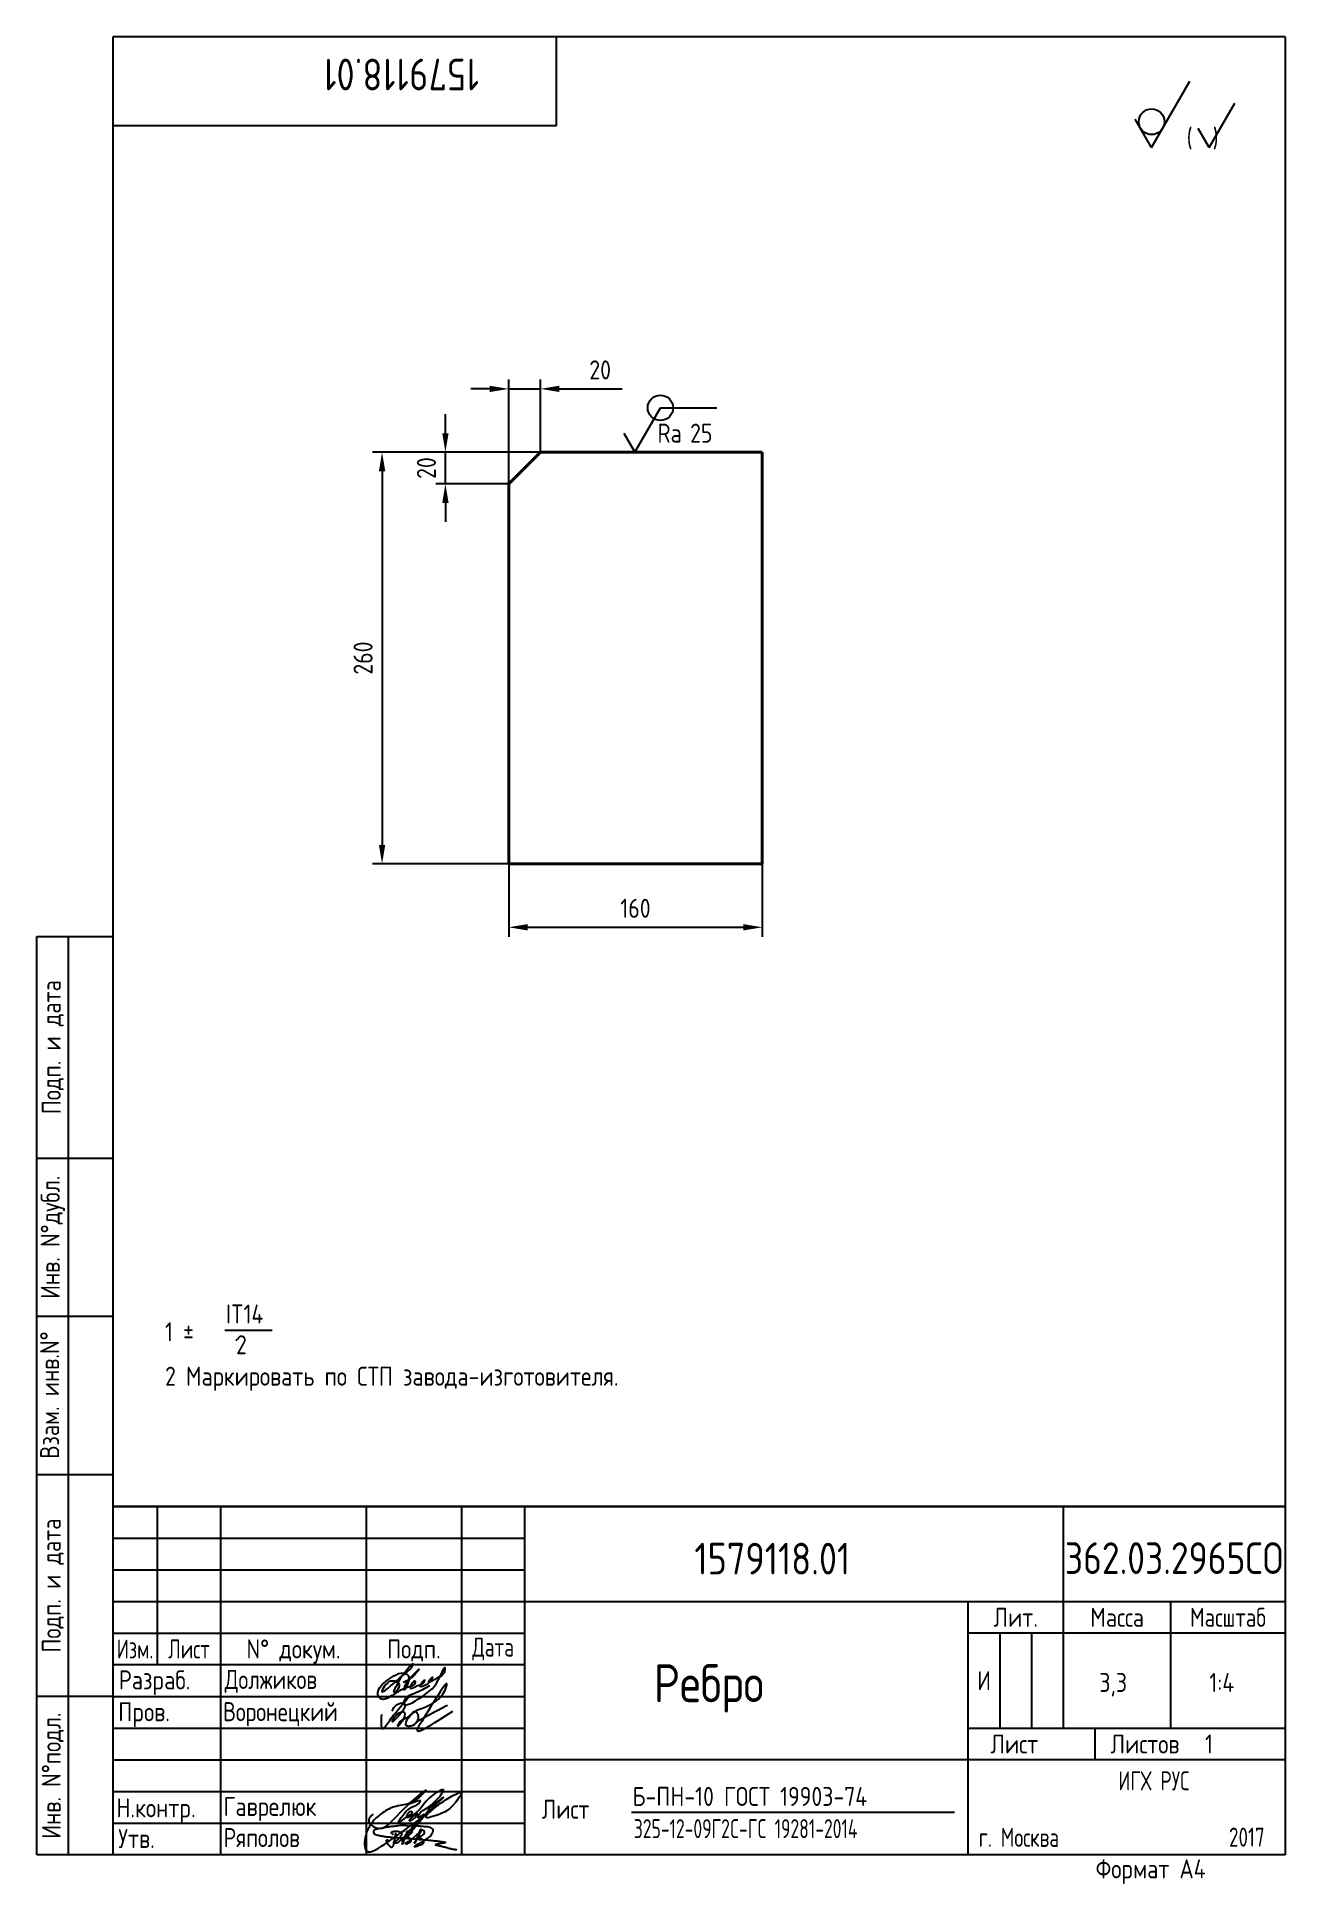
# Paper-space layout 'A4_protect' of a CAD drawing. Header units: millimetres. Extents: x 15 to 212, y 0 to 292.
# The model-space entities are those that its viewports show. They can reach past a viewport. Long polylines and large blocks are cut down to what shows.
import ezdxf
from ezdxf.enums import TextEntityAlignment as Align

# ---------------------------------------------------------------- set-up
doc = ezdxf.new("R2010")
doc.units = ezdxf.units.MM
doc.header["$LTSCALE"] = 5
doc.linetypes.add('PHANTOM', pattern=[2.5, 1.25, -0.25, 0.25, -0.25, 0.25, -0.25])
for name, color, linetype in [('Bord', 1, 'Continuous'), ('Con', 6, 'Continuous'), ('Cont', 6, 'Continuous'), ('DIM', 7, 'Continuous'), ('PHAN', 5, 'PHANTOM'), ('Text', 3, 'Continuous'), ('Textb', 6, 'Continuous'), ('VPORTI', 7, 'Continuous')]:
    doc.layers.add(name, color=color, linetype=linetype)
doc.layers.get('VPORTI').off()
doc.styles.add('Style1', font='romans.shx', dxfattribs={"width": 0.8})
doc.dimstyles.new('LIN_4', dxfattribs={"dimscale": 4, "dimtxt": 3, "dimasz": 3, "dimexe": 1.5, "dimexo": 0, "dimgap": 1.5, "dimtad": 1, "dimtoh": 1, "dimdec": 1, "dimrnd": 1, "dimtxsty": 'Style1', "dimcen": 0, "dimdle": 2, "dimclrd": 256, "dimclrt": 3, "dimaunit": 1, "dimadec": 0, "dimazin": 0, "dimtm": 0.3, "dimtfac": 0.666667, "dimtdec": 1, "dimtmove": 0, "dimatfit": 2, "dimfxl": 1, "dimtvp": 0.833333, "dimtolj": 1, "dimarcsym": 0})

# ---------------------------------------------------------------- blocks, each defined once
blk = doc.blocks.new('sherISO_12')
at = {"layer": 'Cont'}
for q in [(-15, -6.96), (-23.66, -12.96)]:
    blk.add_line((-21.06, -17.46), q, dxfattribs=at)
blk.add_circle((-21.06, -13.39), 2.03, dxfattribs=at)
at = {"layer": 'Text'}
for q in [(-7.92, -10.46), (-13.69, -14.46)]:
    blk.add_line((-11.96, -17.46), q, dxfattribs=at)
at = {"layer": 'Text', "style": 'Style1', "width": 0.8}
blk.add_text('(  )', height=3, dxfattribs=at).set_placement((-15.53, -17.46))
blk = doc.blocks.new('A$C63F45750')
at = {"layer": 'Text'}
for points, knots in [([(3.17, 2.37), (3.12, 2.38), (3.04, 2.41), (2.94, 2.5), (2.85, 2.57), (2.79, 2.69), (2.87, 2.77), (2.99, 2.84), (3.16, 2.89), (3.36, 2.93), (3.6, 2.95), (3.82, 2.92), (4.05, 2.87), (4.25, 2.78), (4.45, 2.63), (4.46, 2.42), (4.38, 2.26), (4.28, 2.1), (4.17, 1.94), (4.03, 1.78), (3.89, 1.62), (3.75, 1.52), (3.63, 1.43), (3.49, 1.36), (3.35, 1.3), (3.24, 1.25), (3.16, 1.21), (3.12, 1.15), (3.19, 1.1), (3.27, 1.09), (3.4, 1.07), (3.55, 1.07), (3.72, 1.12), (3.92, 1.19), (4.1, 1.34), (4.26, 1.51), (4.44, 1.65), (4.59, 1.81), (4.74, 1.93), (4.84, 2.04), (4.93, 2.14), (5.07, 2.29), (5.19, 2.53), (5.28, 2.68), (5.35, 2.96), (5.23, 2.66), (5.2, 2.44), (5.04, 2.09), (4.95, 1.81), (4.86, 1.57), (4.75, 1.31), (4.67, 1.12), (4.46, 0.78), (4.62, 1.17), (4.71, 1.45), (4.88, 1.74), (5.01, 2), (5.08, 2.19), (5.19, 2.4), (5.32, 2.58), (5.4, 2.75), (5.52, 2.89), (5.65, 3.04), (5.85, 3.1), (6.02, 3.03), (6.08, 2.87), (6.03, 2.7), (5.9, 2.51), (5.7, 2.37), (5.55, 2.23), (5.4, 2.17), (5.31, 2.12), (5.12, 2.09), (5.35, 2.07), (5.48, 2), (5.64, 1.93), (5.75, 1.8), (5.85, 1.67), (5.89, 1.54), (5.89, 1.37), (5.8, 1.2), (5.63, 1.06), (5.41, 0.94), (5.23, 0.86), (5.02, 0.92), (5.13, 1.1), (5.28, 1.16), (5.44, 1.27), (5.61, 1.36), (5.74, 1.46), (5.86, 1.53), (5.95, 1.61), (6.05, 1.69), (6.15, 1.77), (6.28, 1.87), (6.46, 2.02), (6.65, 2.19), (6.83, 2.37), (6.98, 2.49), (7.11, 2.61), (7.2, 2.74), (7.32, 2.84), (7.42, 2.97), (7.48, 3.08), (7.48, 3.27), (7.34, 3.08), (7.28, 2.94), (7.18, 2.69), (7.1, 2.46), (7, 2.22), (6.93, 1.98), (6.83, 1.78), (6.73, 1.55), (6.67, 1.34), (6.6, 1.14), (6.56, 1.03), (6.39, 0.99), (6.62, 1.33), (6.75, 1.54), (6.93, 1.87), (7.05, 2.08), (7.18, 2.32), (7.33, 2.6), (7.47, 2.89), (7.6, 3.07), (7.79, 3.18), (7.95, 3.01), (8, 2.81), (7.99, 2.62), (7.94, 2.46), (7.83, 2.33), (7.69, 2.22), (7.53, 2.11), (7.37, 2.03), (7.21, 1.99), (7.11, 1.97), (6.89, 1.98), (7.07, 1.94), (7.15, 1.9), (7.27, 1.88), (7.39, 1.84), (7.52, 1.81), (7.62, 1.72), (7.7, 1.62), (7.78, 1.51), (7.83, 1.39), (7.87, 1.26), (7.88, 1.13), (7.86, 0.99), (7.75, 0.88), (7.6, 0.77), (7.4, 0.73), (7.19, 0.66), (6.97, 0.55), (6.71, 0.48), (6.57, 0.44), (6.42, 0.42), (6.52, 0.58), (6.61, 0.64), (6.81, 0.78), (7.06, 0.89), (7.33, 1.04), (7.55, 1.16), (7.7, 1.24), (7.84, 1.32), (7.99, 1.43), (8.21, 1.58), (8.48, 1.76), (8.74, 1.95), (8.97, 2.12), (9.1, 2.29), (9.23, 2.44), (9.3, 2.6), (9.37, 2.74), (9.42, 2.92), (9.45, 3.13), (9.21, 3.48), (8.67, 3.59), (8.09, 3.63), (7.57, 3.66), (7.06, 3.74), (6.57, 3.75), (6.09, 3.74), (5.67, 3.78), (5.28, 3.78), (4.96, 3.81), (4.65, 3.83), (4.31, 3.82), (3.97, 3.79), (3.61, 3.74), (3.22, 3.67), (2.86, 3.66), (2.53, 3.61), (2.18, 3.52), (1.78, 3.54), (1.38, 3.37), (0.96, 3.35), (0.58, 3.24), (0.25, 3.19), (0.03, 3.06), (-0.03, 2.83), (0.02, 2.6), (0.26, 2.38), (0.59, 2.33), (1, 2.2), (1.48, 2.15), (1.93, 2.05), (2.35, 2.02), (2.72, 2.01), (3.11, 1.94), (3.68, 1.94), (4.25, 1.83), (4.91, 1.87), (5.53, 1.76), (6.13, 1.72), (6.73, 1.71), (7.32, 1.62), (7.99, 1.55), (8.64, 1.54), (9.16, 1.46), (9.61, 1.42), (10.03, 1.4), (10.41, 1.32), (10.73, 1.29), (11.01, 1.24), (11.18, 1.23), (11.42, 1.14), (11.18, 1.06), (11.01, 1.03), (10.71, 0.98), (10.37, 0.92), (10.1, 0.91), (9.65, 0.75), (10.22, 0.67), (10.54, 0.59), (11.08, 0.47), (11.61, 0.35), (12.17, 0.15), (12.64, 0.08), (12.98, 0.03), (13.11, 0.01), (13.18, 0)], [0, 0, 0, 0, 0.153866, 0.270441, 0.388867, 0.510533, 0.592156, 0.71333, 0.90842, 1.11344, 1.349254, 1.61246, 1.782219, 2.047249, 2.291879, 2.451528, 2.651081, 2.806158, 3.017979, 3.227348, 3.462381, 3.633009, 3.75766, 3.920516, 4.080796, 4.214529, 4.291786, 4.349969, 4.397594, 4.50822, 4.594826, 4.799244, 4.954392, 5.128468, 5.437537, 5.632649, 5.842485, 6.094987, 6.293219, 6.410959, 6.551192, 6.687808, 7.022147, 7.294342, 7.425356, 7.52079, 7.946481, 8.313051, 8.59833, 8.833695, 9.090496, 9.427695, 9.601191, 9.883219, 10.093306, 10.673943, 10.798776, 10.974628, 11.287247, 11.486184, 11.648652, 11.848902, 12.027194, 12.25348, 12.40059, 12.537783, 12.716293, 12.91523, 13.208551, 13.438489, 13.549668, 13.67779, 13.77127, 13.930001, 14.029091, 14.272112, 14.434836, 14.547084, 14.739051, 14.830983, 15.061241, 15.268922, 15.500489, 15.788979, 15.879568, 16.024283, 16.221854, 16.418714, 16.593102, 16.783247, 16.91018, 17.018213, 17.135263, 17.278205, 17.430482, 17.620087, 17.979626, 18.191789, 18.388716, 18.565718, 18.714854, 18.857929, 19.039974, 19.171375, 19.283034, 19.400085, 19.618058, 19.882245, 20.150781, 20.377854, 20.649532, 20.89723, 21.042543, 21.40016, 21.557817, 21.667145, 21.752781, 21.926256, 22.412297, 22.813145, 22.961412, 23.171289, 23.607257, 23.940428, 24.110007, 24.291214, 24.48084, 24.697609, 24.904078, 25.034245, 25.218018, 25.407651, 25.573473, 25.787447, 25.930292, 26.051316, 26.18846, 26.285312, 26.406799, 26.52425, 26.630463, 26.793722, 26.898606, 27.029313, 27.171012, 27.314101, 27.419918, 27.580557, 27.709367, 27.829268, 28.024364, 28.266961, 28.41242, 28.705761, 28.989137, 29.187748, 29.233768, 29.332802, 29.529535, 29.667094, 30.039923, 30.332117, 30.61061, 30.769982, 30.856778, 31.109923, 31.313488, 31.656425, 32.066331, 32.296628, 32.49714, 32.710276, 32.891468, 33.014834, 33.177747, 33.444503, 33.618009, 34.409008, 34.914636, 35.419802, 35.95397, 36.458179, 36.88069, 37.388403, 37.738353, 38.034261, 38.353468, 38.693154, 39.037638, 39.391136, 39.787481, 40.203773, 40.488977, 40.784975, 41.26625, 41.668005, 42.070065, 42.499388, 42.869834, 43.079573, 43.213439, 43.554591, 43.717296, 44.153724, 44.506336, 45.019111, 45.587859, 45.90191, 46.270392, 46.703958, 47.093115, 47.952647, 48.44014, 49.079253, 49.808223, 50.268654, 50.851051, 51.604831, 52.298429, 52.776925, 53.1907, 53.661988, 54.042386, 54.348524, 54.616841, 54.853814, 54.983777, 55.126096, 55.333328, 55.613101, 56.008732, 56.315809, 56.59982, 56.87931, 57.399251, 57.889617, 58.432507, 59.066698, 59.660314, 59.862668, 60.07277, 60.07277, 60.07277, 60.07277]), ([(2.31, 1.53), (2.26, 1.52), (2.17, 1.51), (2.06, 1.48), (1.93, 1.38), (2.07, 1.25), (2.14, 1.11), (2.26, 0.93), (2.39, 0.72), (2.57, 0.54), (2.71, 0.44), (2.86, 0.4), (3.02, 0.43), (3.14, 0.54), (3.21, 0.79), (3.25, 1.07), (3.31, 1.4), (3.35, 1.67), (3.38, 1.92), (3.47, 2.19), (3.5, 2.43), (3.54, 2.59), (3.56, 2.64)], [0, 0, 0, 0, 0.15847, 0.269731, 0.363591, 0.555514, 0.688037, 0.848606, 1.204359, 1.433632, 1.58673, 1.729549, 1.880686, 2.057874, 2.19169, 2.63505, 2.928153, 3.184121, 3.441863, 3.696117, 4.025873, 4.178055, 4.178055, 4.178055, 4.178055])]:
    blk.add_open_spline(points, degree=3, knots=knots, dxfattribs=at)
blk = doc.blocks.new('*D15')
at = {"layer": 'Defpoints', "color": 0, "transparency": 16777216}
for p in [(6953.2, 110.8), (7113.2, 110.8), (7113.2, 70.8)]:
    blk.add_point(p, dxfattribs=at)
at = {"layer": 'DIM', "color": 0, "lineweight": -2, "transparency": 16777216}
for p, q in [((6953.2, 110.8), (6953.2, 64.8)), ((7113.2, 110.8), (7113.2, 64.8))]:
    blk.add_line(p, q, dxfattribs=at)
at = {"layer": 'DIM', "lineweight": -2, "transparency": 16777216}
blk.add_line((6965.2, 70.8), (7101.2, 70.8), dxfattribs=at)
at = {"layer": 'DIM', "transparency": 16777216}
for points in [[(6965.2, 72.8), (6965.2, 68.8), (6953.2, 70.8)], [(7101.2, 72.8), (7101.2, 68.8), (7113.2, 70.8)]]:
    blk.add_solid(points, dxfattribs=at)
at = {"layer": 'DIM', "color": 3, "transparency": 16777216, "insert": (7033.2, 82.8), "char_height": 12, "attachment_point": 5, "style": 'Style1'}
blk.add_mtext('\\A1;160', dxfattribs=at)
blk = doc.blocks.new('*D16')
at = {"layer": 'Defpoints', "color": 0, "transparency": 16777216}
for p in [(6913.2, 370.8), (6973.2, 370.8), (6953.2, 350.8)]:
    blk.add_point(p, dxfattribs=at)
at = {"layer": 'DIM', "lineweight": -2, "transparency": 16777216}
for p, q in [((6913.2, 382.8), (6913.2, 394.8)), ((6913.2, 350.8), (6913.2, 370.8)), ((6913.2, 338.8), (6913.2, 326.8))]:
    blk.add_line(p, q, dxfattribs=at)
at = {"layer": 'DIM', "color": 0, "lineweight": -2, "transparency": 16777216}
for p, q in [((6973.2, 370.8), (6907.2, 370.8)), ((6953.2, 350.8), (6907.2, 350.8))]:
    blk.add_line(p, q, dxfattribs=at)
at = {"layer": 'DIM', "transparency": 16777216}
for points in [[(6911.2, 382.8), (6915.2, 382.8), (6913.2, 370.8)], [(6911.2, 338.8), (6915.2, 338.8), (6913.2, 350.8)]]:
    blk.add_solid(points, dxfattribs=at)
at = {"layer": 'DIM', "color": 3, "transparency": 16777216, "insert": (6901.2, 360.8), "char_height": 12, "attachment_point": 5, "rotation": 90, "style": 'Style1'}
blk.add_mtext('\\A1;20', dxfattribs=at)
blk = doc.blocks.new('*D17')
at = {"layer": 'Defpoints', "color": 0, "transparency": 16777216}
for p in [(6973.2, 410.8), (6973.2, 370.8), (6953.2, 350.8)]:
    blk.add_point(p, dxfattribs=at)
at = {"layer": 'DIM', "lineweight": -2, "transparency": 16777216}
for p, q in [((6941.2, 410.8), (6929.2, 410.8)), ((6953.2, 410.8), (6973.2, 410.8)), ((6985.2, 410.8), (7024.7, 410.8))]:
    blk.add_line(p, q, dxfattribs=at)
at = {"layer": 'DIM', "color": 0, "lineweight": -2, "transparency": 16777216}
for p, q in [((6953.2, 350.8), (6953.2, 416.8)), ((6973.2, 370.8), (6973.2, 416.8))]:
    blk.add_line(p, q, dxfattribs=at)
at = {"layer": 'DIM', "transparency": 16777216}
for points in [[(6941.2, 412.8), (6941.2, 408.8), (6953.2, 410.8)], [(6985.2, 412.8), (6985.2, 408.8), (6973.2, 410.8)]]:
    blk.add_solid(points, dxfattribs=at)
at = {"layer": 'DIM', "color": 3, "transparency": 16777216, "insert": (7010.9, 422.8), "char_height": 12, "attachment_point": 5, "style": 'Style1'}
blk.add_mtext('\\A1;20', dxfattribs=at)
blk = doc.blocks.new('*D18')
at = {"layer": 'Defpoints', "color": 0, "transparency": 16777216}
for p in [(6973.2, 370.8), (6873.2, 110.8), (6953.2, 110.8)]:
    blk.add_point(p, dxfattribs=at)
at = {"layer": 'DIM', "color": 0, "lineweight": -2, "transparency": 16777216}
for p, q in [((6973.2, 370.8), (6867.2, 370.8)), ((6953.2, 110.8), (6867.2, 110.8))]:
    blk.add_line(p, q, dxfattribs=at)
at = {"layer": 'DIM', "lineweight": -2, "transparency": 16777216}
blk.add_line((6873.2, 358.8), (6873.2, 122.8), dxfattribs=at)
at = {"layer": 'DIM', "transparency": 16777216}
for points in [[(6871.2, 358.8), (6875.2, 358.8), (6873.2, 370.8)], [(6871.2, 122.8), (6875.2, 122.8), (6873.2, 110.8)]]:
    blk.add_solid(points, dxfattribs=at)
at = {"layer": 'DIM', "color": 3, "transparency": 16777216, "insert": (6861.2, 240.8), "char_height": 12, "attachment_point": 5, "rotation": 90, "style": 'Style1'}
blk.add_mtext('\\A1;260', dxfattribs=at)
blk = doc.blocks.new('A$C6CF913E7')
at = {"layer": 'Text'}
blk.add_circle((0, 0), 2, dxfattribs=at)
blk = doc.blocks.new('sherISO_07')
at = {"layer": 'Text'}
blk.add_line((4.04, 7), (12.93, 7), dxfattribs=at)
blk.add_lwpolyline([(-1.73, 3), (0, 0), (4.04, 7)], dxfattribs=at)
blk.add_blockref('A$C6CF913E7', (4.04, 7))
at = {"layer": 'Text', "style": 'Style1', "width": 0.8}
blk.add_text('Ra', height=3, dxfattribs=at).set_placement((3.58, 1.5))
blk.add_attdef('25', (8.73, 1.5), '', height=3, dxfattribs=at)

msp = doc.modelspace()

# ---------------------------------------------------------------- linework, layer by layer
at = {"layer": 'Con', "lineweight": 40}
for p, q in [((6953.15, 350.83), (6973.15, 370.83)), ((6973.15, 370.83), (7113.15, 370.83)), ((7113.15, 370.83), (7113.15, 110.83)), ((6953.15, 350.83), (6953.15, 110.83)), ((6953.15, 110.83), (7113.15, 110.83))]:
    msp.add_line(p, q, dxfattribs=at)

# ---------------------------------------------------------------- block references
at = {"layer": 'DIM', "xscale": 4, "yscale": 4, "zscale": 4}
msp.add_blockref('sherISO_07', (7032.76, 370.83), dxfattribs=at).add_auto_attribs({'25': '25'})

# ---------------------------------------------------------------- dimensions: what is measured, and where the dimension line sits
at = {"layer": 'DIM'}
for base, p1, p2, picture, middle in [((6973.15, 410.83), (6953.15, 350.83), (6973.15, 370.83), '*D17', (7010.92, 422.83)), ((7113.15, 70.83), (6953.15, 110.83), (7113.15, 110.83), '*D15', (7033.15, 82.83))]:
    dim = msp.add_linear_dim(base=base, p1=p1, p2=p2, dimstyle='LIN_4', dxfattribs=at)
    dim.commit()
    dim.dimension.update_dxf_attribs({"geometry": picture, "text_midpoint": middle})
dim = msp.add_linear_dim(base=(6913.15, 370.83), p1=(6953.15, 350.83), p2=(6973.15, 370.83), angle=90, dimstyle='LIN_4', dxfattribs=at)
dim.commit()
dim.dimension.update_dxf_attribs({"geometry": '*D16', "text_midpoint": (6913.15, 360.83), "dimtype": 160})
dim = msp.add_linear_dim(base=(6873.15, 110.83), p1=(6973.15, 370.83), p2=(6953.15, 110.83), angle=90, dimstyle='LIN_4', dxfattribs=at)
dim.commit()
dim.dimension.update_dxf_attribs({"geometry": '*D18', "text_midpoint": (6861.15, 240.83)})

psp = doc.layouts.new('A4_protect')

# ---------------------------------------------------------------- linework, layer by layer
at = {"layer": 'Bord'}
for p, q in [((27.26, 54.71), (92.26, 54.71)), ((27.26, 49.71), (92.26, 49.71)), ((27.26, 44.71), (92.26, 44.71)), ((167.26, 39.71), (167.26, 24.71)), ((172.26, 39.71), (172.26, 24.71)), ((27.26, 29.71), (92.26, 29.71)), ((27.26, 24.71), (92.26, 24.71)), ((27.26, 19.71), (92.26, 19.71)), ((27.26, 14.71), (92.26, 14.71)), ((27.26, 9.71), (92.26, 9.71))]:
    psp.add_line(p, q, dxfattribs=at)
at = {"layer": 'Cont'}
for p, q in [((212.26, 291.71), (27.26, 291.71)), ((27.26, 291.71), (27.26, 4.71)), ((97.26, 277.71), (97.26, 291.71)), ((212.26, 291.71), (212.26, 4.71)), ((212.26, 291.71), (212.26, 4.71)), ((27.26, 277.71), (97.26, 277.71)), ((15.26, 4.71), (15.26, 149.71)), ((15.26, 149.71), (27.26, 149.71)), ((20.26, 4.71), (20.26, 149.71)), ((15.26, 114.71), (27.26, 114.71)), ((27.26, 89.71), (15.26, 89.71)), ((27.26, 64.71), (15.26, 64.71)), ((27.26, 59.71), (212.26, 59.71)), ((212.26, 59.71), (27.26, 59.71)), ((34.26, 59.71), (34.26, 34.71)), ((44.26, 59.71), (44.26, 4.71)), ((67.26, 4.71), (67.26, 59.71)), ((82.26, 59.71), (82.26, 4.71)), ((92.26, 4.71), (92.26, 59.71)), ((177.26, 59.71), (177.26, 24.71)), ((92.26, 44.71), (212.26, 44.71)), ((162.26, 4.71), (162.26, 44.71)), ((194.26, 24.71), (194.26, 44.71)), ((27.26, 39.71), (92.26, 39.71)), ((212.26, 39.71), (162.26, 39.71)), ((92.26, 34.71), (27.26, 34.71)), ((27.26, 29.71), (15.26, 29.71)), ((162.26, 24.71), (212.26, 24.71)), ((182.26, 24.71), (182.26, 19.71)), ((212.26, 19.71), (92.26, 19.71)), ((27.26, 4.71), (15.26, 4.71)), ((212.26, 4.71), (27.26, 4.71))]:
    psp.add_line(p, q, dxfattribs=at)
at = {"layer": 'Text'}
for p, q in [((44.93, 87.56), (52.38, 87.56)), ((109.1, 11.45), (160.1, 11.45))]:
    psp.add_line(p, q, dxfattribs=at)
for points, knots in [([(71.61, 30.6), (72.03, 31.51), (72.56, 32.7), (74.83, 35.26), (74.38, 34.1), (72.88, 33.07), (68.67, 28.96), (70.32, 31.7), (71.3, 32.39), (72.86, 31.69), (72.23, 30.89), (71.71, 30.2), (71.54, 30.46), (71.58, 30.55), (71.61, 30.6)], [0, 0, 0, 0, 4.062617, 5.226919, 5.800291, 6.663227, 11.774431, 12.938639, 14.11351, 15.354081, 16.396133, 16.918576, 17.03251, 17.182794, 17.182794, 17.182794, 17.182794]), ([(77.26, 31.38), (76.49, 30.96), (75.18, 30.24), (73.31, 29.65), (72.98, 27.72), (77.91, 30.82), (78.24, 31.43), (79.65, 34.46), (79.62, 33.02), (78.74, 32.9), (76.55, 31.42), (77.87, 33.18), (77.33, 31.66), (74.81, 30.55), (76.7, 32.72), (76.15, 31.52), (75.43, 31.55), (73.56, 30.31), (74.9, 32.57), (75.02, 31.48), (73.11, 31.04), (71.84, 30.2), (69.69, 28.85), (68.64, 30.59), (70.15, 32), (71.56, 32.97), (72.84, 33.6), (73.8, 33.19), (74.21, 32.2), (72.91, 29.89), (73.61, 32.17), (74.21, 32.62), (75.86, 34.44), (74.87, 32.99), (74.14, 32.44), (73.33, 32.05), (73.09, 31.93)], [0, 0, 0, 0, 2.703743, 4.672825, 5.02799, 7.955933, 13.437489, 13.883188, 14.189441, 16.413959, 17.478513, 18.47964, 18.959294, 20.910841, 22.003091, 22.470554, 23.533771, 24.710748, 26.01626, 26.201331, 27.488187, 30.382065, 32.258784, 33.069724, 35.439902, 37.010787, 38.612861, 39.32109, 39.818865, 41.83144, 42.782113, 44.494961, 45.867914, 46.467245, 48.290622, 49.101188, 49.101188, 49.101188, 49.101188]), ([(71.34, 27.41), (71.5, 27.78), (71.81, 28.53), (74.32, 29.09), (72.51, 26.64), (70.99, 25.31), (72.04, 27.3), (74.19, 27.38), (71.72, 24.08), (72.78, 26.29), (73.94, 26.18), (74.92, 27.69), (75.76, 26.31), (74.92, 24.97), (72.89, 24.97), (74.47, 27.37), (76.87, 28.04), (79.24, 29.33), (80.74, 33.76), (76.95, 27.23), (74.29, 23.08), (77.76, 25.35), (80.9, 27.41)], [0, 0, 0, 0, 1.213353, 2.399709, 5.497648, 5.861317, 7.611627, 8.43806, 10.837371, 11.583123, 13.461301, 14.534506, 15.162086, 17.217848, 17.944717, 20.123775, 21.948027, 26.460707, 27.144718, 34.52243, 35.159468, 41.304292, 41.304292, 41.304292, 41.304292]), ([(69.65, 26.85), (69.61, 26.4), (69.54, 25.73), (69.7, 24.19), (71.03, 26.09), (72.16, 27.52), (73.54, 29.13), (74.35, 30.07)], [0, 0, 0, 0, 1.523947, 2.237958, 3.351836, 5.856423, 9.374056, 9.374056, 9.374056, 9.374056]), ([(80.08, 28.3), (79.31, 27.91), (77.59, 27.04), (75.92, 26.08), (75, 25.55)], [0, 0, 0, 0, 2.587978, 5.77327, 5.77327, 5.77327, 5.77327]), ([(68.34, 11.13), (68, 10.82), (67.12, 10.01), (69.51, 8.15), (72.64, 11.41), (74.13, 13.03), (77.02, 15.24), (75.12, 13.16), (73.71, 12.64), (71.02, 12.26), (68.71, 10.6), (66.98, 8.55), (66.83, 4.03), (72.99, 8.41), (76.74, 11.01), (80.02, 13.72), (82.7, 14.84), (80.37, 11.51), (79.08, 11.2), (75.77, 10.13), (78.04, 12.57), (80.11, 14.28), (77.42, 12.48), (76.31, 10.38), (71.53, 5.25), (74.13, 8.73), (77.25, 11.96), (75.11, 10.15), (75.67, 11.48), (76.83, 12.01), (78.01, 12.87), (80.27, 15.71), (76.65, 13.6), (76.35, 12.3), (73.31, 9.7), (74.93, 10.39), (75.53, 11.62), (74.47, 10.83), (73.17, 10.31), (74.23, 11.95), (74.58, 11.24), (73.51, 10.78), (71.71, 9.02), (73.2, 11.26), (74.11, 12.22), (75.27, 12.54), (76.22, 13.57), (74.97, 13.09), (73.93, 12.69)], [0, 0, 0, 0, 1.17994, 3.087717, 5.863103, 12.338328, 12.854096, 14.088578, 16.834551, 19.302558, 21.570562, 25.210018, 27.650956, 31.348291, 40.129863, 44.562748, 45.223917, 46.979401, 51.214655, 52.099288, 55.323111, 56.227801, 58.471865, 60.028126, 65.752911, 68.466223, 71.038525, 71.934922, 72.780229, 73.495807, 76.028152, 77.999346, 80.11892, 83.1954, 85.334448, 86.270878, 87.060466, 88.110212, 88.803314, 89.989889, 90.197567, 90.706974, 92.884587, 94.19917, 96.055742, 97.375783, 97.753899, 99.636325, 99.636325, 99.636325, 99.636325])]:
    psp.add_open_spline(points, degree=3, knots=knots, dxfattribs=at)

# ---------------------------------------------------------------- block references
at = {"layer": 'Cont'}
psp.add_blockref('A$C63F45750', (68.38, 5.52), dxfattribs=at)
at = {"layer": 'PHAN'}
psp.add_blockref('sherISO_12', (212.26, 291.71), dxfattribs=at)

# ---------------------------------------------------------------- texts
at = {"layer": 'Text', "style": 'Style1', "width": 0.8}
for s, p in [('Подп. и дата', (17.76, 132.21)), ('Инв. N%%dдубл.', (17.76, 102.21)), ('Взам. инв.N%%d ', (17.26, 78.09)), ('Подп. и дата', (17.76, 47.21)), ('Инв. N%%dподл.', (17.76, 17.21))]:
    psp.add_text(s, height=3, rotation=90, dxfattribs=at).set_placement(p, align=Align.MIDDLE)
at = {"layer": 'Text', "style": 'Style1'}
for s, width, p in [('IT14', 0.8, (45.09, 88.6)), ('1 %%P    .', 0.8, (35.48, 85.79)), (' 2', 0.8, (45.09, 83.74)), ('2 Маркировать по СТП завода-изготовителя.', 0.8, (35.48, 78.77)), ('Разpаб.', 0.8, (28.18, 30.82)), ('Должиков', 0.77, (44.9, 30.89)), ('3,3', 0.8, (182.95, 30.42)), ('1:4', 0.8, (200.3, 30.42)), ('Пpов.', 0.8, (28.1, 25.79)), ('Воронецкий', 0.77, (44.65, 25.81)), ('Б-ПН-10 ГОСТ 19903-74', 0.8, (109.27, 12.43)), ('Н.контp.', 0.8, (27.8, 10.63)), ('Гаврелюк', 0.8, (44.73, 10.85)), ('Лист', 0.8, (94.94, 10.41)), ('Утв.', 0.8, (28.1, 5.78)), ('Ряполов', 0.77, (44.73, 5.93)), ('325-12-09Г2C-ГC 19281-2014 ', 0.646, (109.47, 7.34)), ('г. Москва', 0.7, (163.92, 5.97)), ('Фоpмат А4', 0.8, (182.37, 1))]:
    psp.add_text(s, height=3, dxfattribs=dict(at, width=width)).set_placement(p)
for s, width, p in [('Лит.', 0.8, (169.76, 42.21)), ('Масса', 0.8, (185.76, 42.21)), ('Масштаб', 0.75, (203.26, 42.21)), ('Изм.', 0.7, (30.76, 37.21)), ('Лист', 0.7, (39.26, 37.21)), ('N%%d докум.', 0.8, (55.76, 37.21)), ('Подп.', 0.8, (74.76, 37.21)), ('Лист', 0.8, (169.53, 22.21)), ('Листов', 0.8, (190.16, 22.21))]:
    psp.add_text(s, height=3, dxfattribs=dict(at, width=width)).set_placement(p, align=Align.MIDDLE_CENTER)
at = {"layer": 'Text', "style": 'Style1', "width": 0.7}
for s, p in [('Дата', (87.26, 37.21)), ('ИГХ РУС', (191.56, 16.4))]:
    psp.add_text(s, height=3, dxfattribs=at).set_placement(p, align=Align.MIDDLE)
at = {"layer": 'Text', "style": 'Style1', "width": 0.8}
psp.add_attdef('И', text='И', height=3, dxfattribs=at).set_placement((164.75, 32.21), align=Align.MIDDLE)
psp.add_attdef('1', text='', height=3, dxfattribs=at).set_placement((200.26, 22.21), align=Align.MIDDLE_CENTER)
at = {"layer": 'Text', "style": 'Style1', "width": 0.7}
psp.add_attdef('2017', (203.42, 6), '', height=3, dxfattribs=at)
at = {"layer": 'Textb', "style": 'Style1', "width": 0.8}
psp.add_text('1579118.01', height=5, rotation=180, dxfattribs=at).set_placement((85.06, 288.29))
for s, height, p in [('1579118.01', 5, (119.04, 48.97)), ('Ребро', 6, (112.63, 28.8))]:
    psp.add_text(s, height=height, dxfattribs=at).set_placement(p)
at = {"layer": 'Textb', "style": 'Style1', "width": 0.59765}
psp.add_text('362.03.2965СО', height=5, dxfattribs=at).set_placement((177.51, 49.05), (211.95, 49.05), align=Align.FIT)

# ---------------------------------------------------------------- viewports
at = {"layer": 'VPORTI'}
psp.add_viewport(center=(109.96, 193.81), size=(161.63, 124.962), view_center_point=(7034.09, 241.44), view_height=499.8478, dxfattribs=at)

doc.saveas('drawing.dxf')
